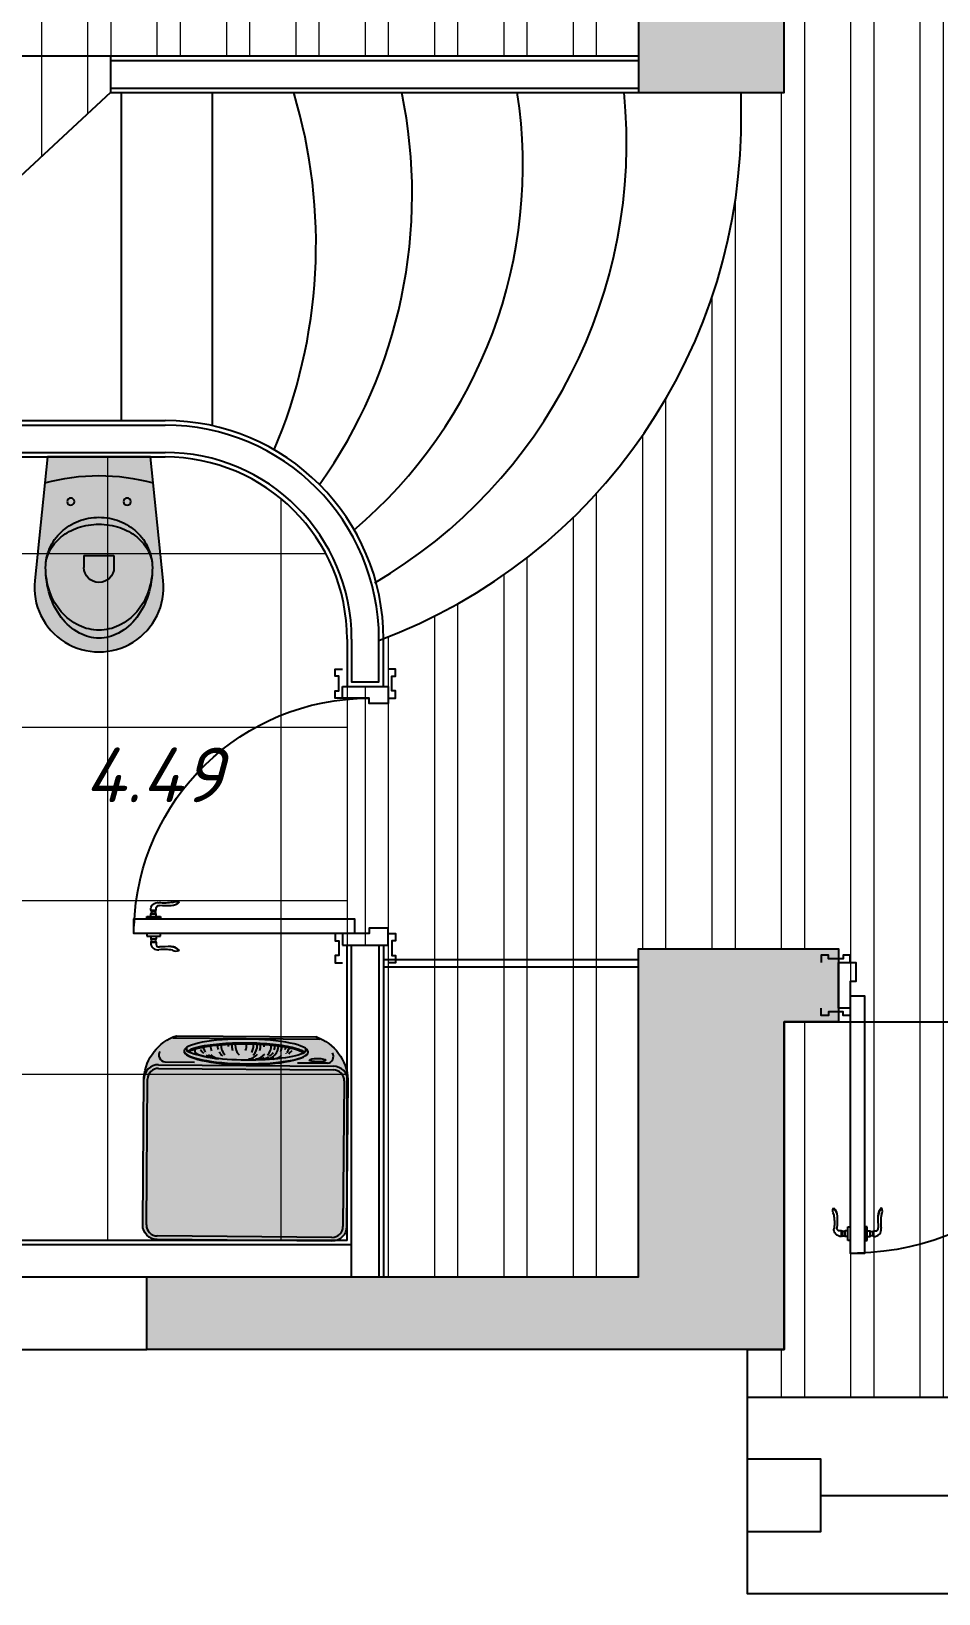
# Model space of a CAD drawing. Header units: millimetres. Extents: x 38613 to 88834, y 14193 to 29607.
# Drawn here: x 49946 to 52438, y 14243 to 18532 of the extents above; entities that cross this region are included whole.
import ezdxf

# ---------------------------------------------------------------- set-up
doc = ezdxf.new("R2010")
doc.units = ezdxf.units.MM
for name, color, linetype in [('Area', 164, 'Continuous'), ('doors', 4, 'Continuous'), ('Furn', 34, 'Continuous'), ('gypsum panel', 3, 'Continuous'), ('hatch wall', 8, 'Continuous'), ('Sanitari', 144, 'Continuous'), ('wall', 5, 'Continuous')]:
    doc.layers.add(name, color=color, linetype=linetype)
doc.layers.add('Floor', color=7, linetype='Continuous', lineweight=0, true_color=0xd6d6d6)
doc.styles.add('ISO', font='isocpeui.ttf')
pattern_1 = [(90, (0, 0), (-190.5, 1.4210854715202e-14), []), (90, (63.50002742818307, 63.50002742818305), (-190.5, 1.4210854715202e-14), [])]

# ---------------------------------------------------------------- blocks, each defined once
blk = doc.blocks.new('door-handle')
at = {"color": 0}
for p, q in [((-32, 10), (-32, -10.00000000000728)), ((-30, 9), (-32, 9)), ((-30, 9), (-30, -9)), ((-19, 9), (-21, 9)), ((-21, 9), (-21, -9)), ((-19, 10), (-19, -10.00000000000728)), ((-9, 10), (-19, 10)), ((0, 25), (-9, 25)), ((-9, 25), (-9, -25)), ((0, -25), (0, 25)), ((-32, -10.00000000000364), (-40.34172901356942, -10.00000000000364)), ((-30, -9), (-32, -9)), ((-19, -9), (-21, -9)), ((-9, -10), (-19, -10.00000000000364)), ((-9, -25), (0, -25)), ((-61.67027487228916, -93.05419732806331), (-60.75208368415406, -94.01785612024833))]:
    blk.add_line(p, q, dxfattribs=at)
for centre, radius, start, end in [((-34.46362960745319, -14.92424038324498), 25.04570281554129, 84.35495152263769, 191.5747182569977), ((-25.49999999999818, 16.17089144310557), 8.465913068820786, 237.8902061553036, 302.1097938446965), ((-242.8306956194119, -39.24300342557399), 184.8403687438857, 350.5395445302115, 5.991388819178432), ((-39.67183528947498, -19.52468724937171), 9.54821579143467, 85.9768775786792, 192.3256840784366), ((-595.5908857967352, -61.5688183318307), 548.0530142172786, 359.6930381090062, 4.186108045202766), ((-25.49999999999818, -16.17089144310921), 8.465913068820786, 57.89020615530352, 122.1097938446965), ((-38.8885466585707, -82.44414781276464), 25.13126123219481, 149.329352931917, 204.972632821159), ((-91.0594398050871, -62.15080612508973), 42.64671855244374, 313.5613391426849, 358.16915816811), ((-90.1706845965, -63.14248529410906), 42.64671855244374, 313.5613391426849, 358.16915816811)]:
    blk.add_arc(centre, radius, start, end, dxfattribs=at)
blk = doc.blocks.new('door 710 top')
at = {"layer": 'doors', "color": 34, "linetype": 'ByBlock'}
for points in [[(-31.99999999988358, 29.50000000029104), (-32, 635.5000000001164), (-72, 635.5000000001164), (-72, 29.50000000029104), (-32.00002611917444, 29.46767709980486)], [(-677.9999999998836, 62.49999999941792), (-677.9999999998836, 82.49999999941792), (-697.9999999998836, 82.49999999941792), (-698.0000000001164, 72.49999999941792), (-738, 72.49999999941792), (-738, 82.49999999941792), (-758, 82.49999999941792), (-758, 62.49999999994179)], [(-710, 62.5), (-710, -62.5), (-663, -62.5), (-662.9999999998836, -10.49999999976717), (-677.9999999998836, -10.49999999976717), (-678.0000000001164, 62.49999999953434), (-710, 62.49999999953434)], [(0, 62.5), (0, -62.5), (-47, -62.5), (-47, -10.49999999976717), (-32, -10.49999999976717), (-31.99999999988358, 62.49999999953434), (0, 62.49999999953434)], [(-32, 62.49999999947613), (-32, 82.49999999947613), (-11.99999999988358, 82.49999999947613), (-11.99999999988358, 72.49999999947613), (28.00000000011642, 72.49999999947613), (28.00000000011642, 82.49999999947613), (48.00000000011642, 82.49999999947613), (48.00000000011642, 62.5)], [(-677.9999999998836, -62.49999999941792), (-677.9999999998836, -82.49999999941792), (-697.9999999998836, -82.49999999941792), (-698.0000000001164, -72.49999999941792), (-738, -72.49999999941792), (-738, -82.49999999941792), (-758, -82.49999999941792), (-758, -62.49999999994179)], [(-32, -62.49999999947613), (-32, -82.49999999947613), (-12, -82.49999999947613), (-11.99999999988358, -72.49999999947613), (28, -72.49999999947613), (28, -82.49999999947613), (48, -82.49999999947613), (48, -62.5)]]:
    blk.add_lwpolyline(points, dxfattribs=at)
at = {"layer": 'doors', "color": 30}
blk.add_arc((-32, -10.49999999976717), 645.9999999998836, 91.77329671339355, 180, dxfattribs=at)
at = {"layer": 'doors', "color": 34, "linetype": 'ByBlock', "xscale": 0.753012053319253, "yscale": 0.753012053319253, "zscale": 0.07530120532436947, "rotation": 3.100265531844592e-08}
blk.add_blockref('door-handle', (-72.00000000698492, 581.6094870692468), dxfattribs=at)
at = {"layer": 'doors', "color": 34, "linetype": 'ByBlock', "extrusion": (0, 0, -1), "xscale": 0.7530120532028377, "yscale": 0.7530120532028377, "zscale": -0.07530120532436947, "rotation": 3.100265532323891e-08}
blk.add_blockref('door-handle', (32.00000000779983, 581.6094870692468), dxfattribs=at)
blk = doc.blocks.new('door 810x125')
at = {"layer": 'doors', "color": 34, "linetype": 'ByBlock'}
for points in [[(-62.49999999947613, -32), (-82.49999999947613, -32), (-82.49999999947613, -11.99999999994179), (-72.49999999947613, -11.99999999988358), (-72.49999999947613, 28.00000000005821), (-82.49999999947613, 28.00000000005821), (-82.49999999947613, 48.00000000005821), (-62.5, 48.00000000005821)], [(62.49999999947613, -32), (82.49999999947613, -32), (82.49999999947613, -11.99999999994179), (72.49999999947613, -11.99999999988358), (72.49999999947613, 28.00000000005821), (82.49999999947613, 28.00000000005821), (82.49999999947613, 48.00000000005821), (62.5, 48.00000000005821)], [(62.5, 0), (-62.5, 0), (-62.5, -47), (-10.49999999976717, -47), (-10.49999999976717, -32), (62.49999999953434, -31.99999999994179), (62.49999999953434, 0)], [(29.50000000029104, -31.99999999994179), (735.5000000002328, -32), (735.5000000002328, -72), (29.50000000029104, -71.99999999995634), (29.46767709980486, -32.00002611920354)], [(62.5, -810), (-62.5, -810), (-62.5, -763), (-10.49999999976717, -762.9999999999418), (-10.49999999976717, -777.9999999999418), (62.49999999953434, -778.0000000000582), (62.49999999953434, -810)], [(-62.49999999941792, -777.9999999999418), (-82.49999999941792, -777.9999999999418), (-82.49999999941792, -797.9999999999418), (-72.49999999941792, -798.0000000000582), (-72.49999999941792, -838), (-82.49999999941792, -838), (-82.49999999941792, -858), (-62.49999999994179, -858)], [(62.49999999941792, -777.9999999999418), (82.49999999941792, -777.9999999999418), (82.49999999941792, -797.9999999999418), (72.49999999941792, -798.0000000000582), (72.49999999941792, -838), (82.49999999941792, -838), (82.49999999941792, -858), (62.49999999994179, -858)]]:
    blk.add_lwpolyline(points, dxfattribs=at)
at = {"layer": 'doors'}
blk.add_arc((-10.49999999976717, -32), 746.268048357961, 272.8011120017163, 358.4642879844835, dxfattribs=at)
at = {"layer": 'doors', "color": 34, "linetype": 'ByBlock', "zscale": 0.07530120532436947}
for p, xscale, yscale, rotation in [((681.6094870693632, -32.00000000779983), 0.7530120532028377, 0.7530120532028377, 270.0000000310026), ((681.6094870693632, -72.00000000698492), -0.753012053319253, 0.753012053319253, 269.9999999689974)]:
    blk.add_blockref('door-handle', p, dxfattribs=dict(at, xscale=xscale, yscale=yscale, rotation=rotation))
blk = doc.blocks.new('v1')
h = blk.add_hatch(color=254)
edge = h.paths.add_edge_path()
edge.add_line((-141.2295361775541, 0), (141.2295361775541, 0))
edge.add_line((141.2295361775541, 0), (176.545235257594, -339.1144103210827))
edge.add_arc((1.506471226232064e-12, -357.5000000000016), 177.5000000000007, -185.94540578263604, 5.945405782872172, ccw=False)
edge.add_line((-176.5452352576667, -339.1144103218103), (-141.2295361775541, 0))
at = {"color": 0}
for p, q in [((41.18985294940103, -270.0315676880418), (-41.18985294940103, -270.0315676880418)), ((-41.18985294940103, -270.0315676880418), (-41.18985294940103, -303.1903332884831)), ((41.18985294940103, -270.0315676880418), (41.18985294940103, -303.1903332884831))]:
    blk.add_line(p, q, dxfattribs=at)
blk.add_lwpolyline([(-141.2295361775541, 0), (141.2295361775541, 0), (176.545235257594, -339.1144103210827, -1.109549002513165), (-176.5452352576667, -339.1144103218103), (-141.2295361775541, 0)], format="xyb", dxfattribs=at)
for centre in [(-77.5, -122.5582073826372), (77.5, -122.5582073826372)]:
    blk.add_circle(centre, 9.947200409575089, dxfattribs=at)
for centre, radius, start, end in [((0, -614.8948798956553), 563.729073253548, 74.71238364092518, 105.2876163590748), ((0, -321.5362715695665), 155.9326406641413, 90, 111.2447868397267), ((0, -321.5362715695665), 155.9326406641413, 90, 111.2447868397267), ((0, -321.5362715695665), 155.9326406641434, 68.75521316027326, 90), ((0, -321.5362715695665), 155.9326406641434, 68.75521316027326, 90), ((-8.871953586442032, -306.8303915804427), 138.4414233351832, 133.1854104519385, 156.1872793382448), ((-8.871953586442032, -306.8303915804427), 138.4414233351832, 133.1854104519385, 156.1872793382448), ((-3.486560963950978, -312.5681794092816), 146.3106458423381, 111.2447868397267, 133.1854104519385), ((-3.486560963950978, -312.5681794092816), 146.3106458423381, 111.2447868397267, 133.1854104519385), ((-10.15652318441425, -334.6861720145826), 148.5268899854906, 108.5391167752095, 128.9942446180475), ((0, -364.9720899612439), 180.4704619377249, 90, 108.5391167752095), ((0, -364.9720899612294), 180.4704619377112, 71.46088322479049, 90), ((3.486560963949159, -312.5681794092816), 146.3106458423402, 46.81458954806148, 68.75521316027326), ((3.486560963949159, -312.5681794092816), 146.3106458423402, 46.81458954806148, 68.75521316027326), ((10.15652318441971, -334.686172014568), 148.526889985479, 51.0057553819525, 71.46088322479049), ((8.871953586443851, -306.8303915804427), 138.4414233351806, 23.81272066175519, 46.81458954806148), ((8.871953586443851, -306.8303915804427), 138.4414233351806, 23.81272066175519, 46.81458954806148), ((-17.2364215879079, -303.1390030998737), 129.2986297871492, 156.1872793382448, 180), ((-17.2364215879079, -303.1390030998737), 129.2986297871497, 156.1872793382448, 180), ((-25.74962041127765, -315.4263451534061), 123.7461391524589, 128.9942446180475, 152.9049781086216), ((25.74962041127583, -315.4263451534061), 123.7461391524615, 27.09502189137838, 51.0057553819525), ((17.23642158790972, -303.1390030998737), 129.2986297871467, 0, 23.81272066175519), ((17.23642158790972, -303.1390030998737), 129.2986297871467, 0, 23.81272066175519), ((-49.76633747674896, -303.1390030998737), 96.7687138983083, 152.9049781086216, 180), ((49.76633747674532, -303.1390030998737), 96.76871389831007, 0, 27.09502189137838), ((109.3081426942172, -303.1390030998737), 255.8431940692732, 180, 197.3785158979381), ((55.23619285209861, -303.1390030998737), 201.7712442271561, 180, 199.4203411238345), ((55.23619285209861, -303.1390030998737), 201.7712442271561, 180, 199.4203411238345), ((0, -303.1903332884831), 41.18985294940126, 180, 0), ((-109.3081426942208, -303.1390030998737), 255.8431940692776, 342.6214841020619, 0), ((-55.23619285210043, -303.1390030998737), 201.7712442271568, 340.5796588761655, 0), ((-55.23619285210043, -303.1390030998737), 201.7712442271563, 340.5796588761655, 0), ((28.22334698163286, -312.6625085217529), 173.1287758010238, 199.4203411238345, 220.4025118899), ((28.22334698163286, -312.6625085217529), 173.1287758010238, 199.4203411238345, 220.4025118899), ((55.66044385161877, -319.9290836713481), 199.6294733535757, 197.3785158979381, 217.0737690507537), ((-28.22334698163468, -312.6625085217529), 173.1287758010254, 319.5974881101, 340.5796588761655), ((-28.22334698163468, -312.6625085217529), 173.1287758010254, 319.5974881101, 340.5796588761655), ((-55.66044385162422, -319.9290836713481), 199.6294733535794, 322.9262309492463, 342.6214841020619), ((11.01245436612226, -327.3114273667597), 150.5277659131773, 220.4025118899, 244.0498485270039), ((11.01245436612226, -327.3114273667597), 150.5277659131773, 220.4025118899, 244.0498485270039), ((-11.01245436612226, -327.3114273667597), 150.5277659131767, 295.9501514729961, 319.5974881101), ((-11.01245436612226, -327.3114273667597), 150.5277659131767, 295.9501514729961, 319.5974881101), ((21.62407606023589, -345.6460996881215), 156.9698994546542, 217.0737690507537, 241.2680065637724), ((0, -349.9402513975219), 125.3615618255362, 244.0498485270039, 270), ((0, -349.9402513975219), 125.3615618255362, 244.0498485270039, 270), ((0, -349.9402513975219), 125.3615618255364, 270, 295.9501514729961), ((0, -349.9402513975219), 125.3615618255364, 270, 295.9501514729961), ((-21.62407606023407, -345.6460996881215), 156.9698994546501, 298.7319934362276, 322.9262309492463), ((0, -385.0909773136373), 111.986579920071, 241.2680065637724, 270), ((0, -385.0909773136373), 111.9865799200681, 270, 298.7319934362276)]:
    blk.add_arc(centre, radius, start, end, dxfattribs=at)
blk = doc.blocks.new('wm1')
h = blk.add_hatch(color=254)
edge = h.paths.add_edge_path()
edge.add_line((-187.1472007766861, 561.638663465792), (196.8283653060134, 558.3194942585742))
edge.add_arc((153.6641285301223, 435.3712244931019), 130.3051356423396, 2.6813574533355222, 70.65502918625208, ccw=False)
edge.add_line((283.8265995024776, 441.4670858054433), (280.3352953071371, 37.57821450067968))
edge.add_arc((240.3367896741238, 37.92397037672707), 40.00000000000026, 269.5047350214369, 359.50473502143694, ccw=False)
edge.add_line((239.9910337980764, -2.074535256286254), (-239.9910337980764, 2.074535256286254))
edge.add_arc((-239.6452779220309, 42.07304088930135), 40.000000000002, 179.5047350214394, 269.5047350214396, ccw=False)
edge.add_line((-279.643783555046, 42.418796765347), (-276.1387806970524, 447.8923874432021))
edge.add_arc((-143.7163231691316, 435.9744112519378), 132.9576827950515, 109.0656839694795, 174.8572547501103, ccw=False)
at = {"color": 0}
for p, q in [((-197.3470870350575, 555.7266093615508), (-187.1484179874315, 561.4978513606238)), ((-187.1484179874315, 561.4978513606238), (-193.5376615966888, 555.6936798505903)), ((206.9245248015723, 552.2319966729119), (196.8271480951807, 558.1786821534079)), ((196.8271480951807, 558.1786821534079), (203.1150993632036, 552.2649261838724)), ((-197.3470870350575, 555.7266093615508), (206.4788678684927, 552.2358490294155)), ((-235.928402254518, 472.0569764441898), (244.0536653416348, 467.9079059316173)), ((-235.8419632855075, 482.0566028524427), (244.1401043106525, 477.9075323398702)), ((-219.1063907673888, 489.7266152354096), (-137.1429616600581, 489.0181053351935)), ((227.5396252933206, 485.8657088809778), (145.5761961859898, 486.5742187811957))]:
    blk.add_line(p, q, dxfattribs=at)
blk.add_lwpolyline([(-187.1472007766861, 561.638663465792), (196.8283653060134, 558.3194942585742, -0.3056050692740422), (283.8265995024776, 441.4670858054433), (280.3352953071371, 37.57821450067968, -0.4142135623730952), (239.9910337980764, -2.074535256286254), (-239.9910337980764, 2.074535256286254, -0.4142135623730958), (-279.643783555046, 42.418796765347), (-276.1387806970524, 447.8923874432021, -0.2952245202414257), (-187.1472007766861, 561.638663465792, -0.5773502691896713)], format="xyb", dxfattribs=at)
for points in [[(-269.6441571467876, 42.33235779633469), (-266.1865983863172, 442.3174141264662)], [(273.7932276593638, 437.6497097998217), (270.3356688988861, 37.66465346969198)], [(240.0774727670869, 7.925091151966626), (-239.9045948290659, 12.07416166453913)]]:
    blk.add_lwpolyline(points, dxfattribs=at)
for centre, radius, start, end in [((-216.0333923580401, 508.9211347921191), 19.4389531671993, 150.0069475577392, 260.9042651617766), ((-149.72079758787, 525.2504572134221), 9.47604358779872, 147.9632110111998, 226.8267227453719), ((-148.2167028502445, 514.2816704562829), 8.959376932711505, 141.4968732069836, 153.0677942547348), ((-129.2251208001908, 519.7617689426424), 7.704689002647145, 157.4612391341096, 247.0777642077423), ((-70.81443588297407, 563.8096169475302), 64.90587347351425, 218.6337726708373, 229.9207881895794), ((-71.90432893227262, 542.4053698668267), 43.53136409471428, 198.500531950136, 215.0176152750816), ((-57.14159938856028, 535.3671324503412), 36.69879698917492, 182.3572582891377, 204.9971456559922), ((-37.81267277787992, 534.8983064331205), 36.3885222534823, 178.0712744731419, 197.7087682873054), ((-37.81267277787992, 534.8983064331205), 36.3885222534823, 209.2356722643592, 232.1139654292646), ((-28.14076842156646, 534.6826079328239), 36.25276807739538, 176.337384572598, 224.5067612540407), ((-8.80150337669329, 534.239783445948), 35.96962189499388, 173.50720205398, 184.209135051176), ((0.8616293100931216, 534.0020238842899), 35.81128730581735, 172.3670091962944, 200.6546366529828), ((10.75621380560187, 534.3463738672563), 36.25276807739538, 176.337384572598, 224.5067612540407), ((-30.52714267665579, 534.2733553299167), 35.81128730581735, 338.3548333896418, 6.642460846633241), ((-11.19106599550287, 534.4028496328501), 36.11587912829297, 329.2556004055569, 4.184009194158503), ((-1.517313529475359, 534.4524689357786), 36.25276807739538, 314.5027087889399, 2.672085470259334), ((8.369839550505276, 533.9371212643509), 35.81128730581735, 338.3548333896418, 6.642460846633241), ((18.03563842234144, 534.0077972923027), 35.96962189499388, 354.8003349917494, 5.502267988873838), ((56.7246663055339, 534.2221114858803), 36.53348722327338, 274.184273752444, 358.9455052201847), ((37.3796686976857, 534.1162348702128), 36.25276807739538, 314.5027087889399, 2.672085470259334), ((47.05385655543068, 534.1647014963255), 36.3885222534823, 306.8955046135521, 329.7737977789036), ((47.05385655543068, 534.1647014963255), 36.3885222534823, 341.3007017555391, 0.9381955697751636), ((66.38799943380582, 534.2993154411142), 36.69879698917492, 334.0123243869793, 356.652211753703), ((76.03527516058239, 534.4190305275952), 36.90777736936556, 343.7332962830191, 353.9903607152117), ((81.27019397664844, 541.0812956165919), 43.53136409471428, 323.9918547674872, 340.5089380927855), ((80.55048218025331, 562.5011853194083), 64.90587347351425, 309.0886818533261, 320.3756973720994), ((157.0850175716259, 511.6425752667819), 8.959376932711505, 25.9416757879134, 37.51259683585069), ((158.7785065859425, 522.5837214070052), 9.47604358779872, 312.1827472972427, 31.0462590314879), ((-236.1877191615567, 442.0580972194293), 39.99999999999999, 89.50473502144516, 179.5047350214443), ((-236.1877191615567, 442.0580972194293), 29.99999999999996, 89.50473502144516, 179.5047350214443), ((-60.62371299525694, 688.3596068529059), 189.7242869193634, 247.8271783737542, 263.6935205416769), ((-71.90432893227262, 542.4053698668267), 43.53136409471428, 220.2209222482274, 220.4161079470222), ((-70.81443588297407, 563.8096169475302), 64.90587347351425, 238.2841075285034, 270.5206327808742), ((-71.90432893227262, 542.4053698668267), 43.53136409471428, 230.67109241401, 272.2113212027938), ((-66.78536395282572, 535.6536035300815), 36.90777736936556, 224.8360873421015, 264.6530653567613), ((8.369839550505276, 533.9371212643509), 35.81128730581735, 273.8415167540219, 320.2419888004029), ((27.70591623166547, 534.0666155672825), 36.11587912829297, 273.9878231540383, 320.868389684785), ((37.3796686976857, 534.1162348702128), 36.25276807739538, 274.0527391300422, 296.6766282926929), ((47.05385655543068, 534.1647014963255), 36.3885222534823, 274.1166131549192, 301.9469691970111), ((66.38799943380582, 534.2993154411142), 36.69879698917492, 274.2607491935768, 294.8581379455341), ((76.03527516058239, 534.4190305275952), 36.90777736936556, 274.3564046864538, 314.1733827010096), ((81.27019397664844, 541.0812956165919), 43.53136409471428, 318.5933620959663, 318.7885477947371), ((224.7989045934373, 505.1104835037677), 19.4389531671993, 278.1052048808924, 29.00252248517913), ((243.7943484346033, 437.9090267068586), 39.99999999999999, 359.5047350214443, 89.50473502144516), ((243.7943484346033, 437.9090267068586), 29.99999999999996, 359.5047350214443, 89.50473502144516), ((-239.6452779220272, 42.07304088929959), 29.99999999999996, 179.5047350214443, 269.5047350214451), ((240.3367896741256, 37.92397037672708), 29.99999999999996, 269.5047350214451, 359.5047350214443)]:
    blk.add_arc(centre, radius, start, end, dxfattribs=at)
blk.add_ellipse((4.485078997939127, 518.2994244971142), major_axis=(170.5559713812574, -1.294947095572263), ratio=0.2111943727491936, start_param=3.131656195130923, end_param=6.273226358564428, dxfattribs=at)
at = {"color": 0, "extrusion": (0, 0, -1)}
blk.add_ellipse((4.481844978494337, 518.47882866912), major_axis=(-170.5592054006994, 1.474351267579241), ratio=0.1985564289037468, dxfattribs=at)
blk.add_ellipse((4.566854272947239, 528.3130642633914), major_axis=(-170.5592054007115, 1.474351267579924), ratio=0.198556428903725, start_param=3.483739419217914, end_param=5.941038541551427, dxfattribs=at)
at = {"color": 0}
blk.add_ellipse((200.5324033990473, 494.5943637005475), major_axis=(22.48501054723983, -0.1943653743225032), ratio=0.2022975274829934, dxfattribs=at)
for points, knots in [([(-155.2280799362488, 519.85939637105), (-154.7038058659236, 520.3065941463556), (-153.9760791796289, 520.846196258135), (-152.1269592142489, 522.0114763855254), (-151.0066506303847, 522.6379045351223), (-148.4034929458285, 523.9239244321379), (-146.9208376341558, 524.5840562853118), (-142.0271673059178, 526.5480126757902), (-138.1380773473647, 527.8556031519274), (-129.2450377459536, 530.370205624431), (-124.2401229323514, 531.579317525011), (-113.2687516127553, 533.845558550116), (-107.3018831425288, 534.9032515334766), (-91.12938174634473, 537.352470263344), (-80.37028735559579, 538.6163036934449), (-57.53782202714501, 540.621307520998), (-45.46482455892692, 541.3627712427206), (-20.65110899317369, 542.2799847851111), (-7.911224079150998, 542.4557892150806), (17.56207152784191, 542.2314733064013), (30.29453876250045, 541.8313610274308), (55.07896580434317, 540.4774055861162), (67.1300933196253, 539.5235215320135), (89.90549984639074, 537.1169784698486), (100.6294059004067, 535.6640289917268), (120.1514930224657, 532.3508868528261), (128.9507892753754, 530.4890340337079), (141.089803840121, 527.2926425399728), (145.215454843732, 526.0393523939747), (151.8191662292375, 523.716468052533), (154.4578050785785, 522.6506418642584), (158.4834057871922, 520.7776357553248), (160.0145170364776, 519.9605333122145), (162.2999472455558, 518.5643547008931), (163.139825832739, 517.9679133358077), (163.9224238343886, 517.3313015604999), (164.063290984268, 517.2117465517058), (164.1917698932375, 517.0982609671755)], [0.2248751028924773, 0.2248751028924773, 0.2248751028924773, 0.2248751028924773, 0.2998043097201145, 0.2998043097201145, 0.3747335165477517, 0.3747335165477517, 0.4496627233753889, 0.4496627233753889, 0.5969788948059498, 0.5969788948059498, 0.7442950662365106, 0.7442950662365106, 0.8916112376670715, 0.8916112376670715, 1.118277713221489, 1.118277713221489, 1.344944188775905, 1.344944188775905, 1.571610664330322, 1.571610664330322, 1.798277139884739, 1.798277139884739, 2.024943615439156, 2.024943615439156, 2.251610090993573, 2.251610090993573, 2.47827656654799, 2.47827656654799, 2.615668099691275, 2.615668099691275, 2.729955197209949, 2.729955197209949, 2.821559095094246, 2.821559095094246, 2.898077713264283, 2.898077713264283, 2.916717550697503, 2.916717550697503, 2.916717550697503, 2.916717550697503]), ([(-153.2811825765166, 517.576943595941), (-152.9564388782019, 517.8539450111366), (-152.4662953535226, 518.2276722696715), (-151.2060473548845, 519.0587724133384), (-150.4270123561582, 519.521856920368), (-148.5917632865749, 520.4990587697321), (-147.5376797811768, 521.0114062128869), (-145.1715975226107, 522.0588823997023), (-143.8618921434172, 522.5931982882303), (-141.0044057075283, 523.6655796102132), (-139.4565188054548, 524.204270114742), (-133.5347123053216, 526.116517055887), (-128.5434202836259, 527.466343155369), (-117.3296701471991, 530.009649877431), (-111.1073645711804, 531.2035905938192), (-97.64349353813304, 533.3812829367234), (-90.4011561826992, 534.3644878996274), (-75.11386347600637, 536.0858918737449), (-67.06901279185695, 536.8236813535714), (-50.40117241359985, 538.0285069378824), (-41.77949357486068, 538.496486075268), (-15.40470275708503, 539.4727824970705), (2.859029325292795, 539.5506276297765), (34.03631909302931, 538.6821844397582), (47.08466633784701, 538.003228598971), (69.94587959437922, 536.2318209976129), (79.92930144715501, 535.2311644718848), (98.73489935744874, 532.8783177693731), (107.558012600588, 531.5274341148834), (123.651923610465, 528.5437848360816), (130.9253396827335, 526.9127146652463), (141.3459857130147, 524.0829807792888), (145.0504763532517, 522.931828613051), (150.6110158702941, 520.9488087141799), (152.6971232003343, 520.1167096531572), (156.0768338806374, 518.6098409853475), (157.4410285040722, 517.9266568340718), (159.4022100163274, 516.8311598365453), (160.1032227229225, 516.3983686315478), (161.1273553512292, 515.7054395122632), (161.5004737703493, 515.4296003367708), (161.9522441358567, 515.0683150585828), (162.0889506923922, 514.9529360073775), (162.2057063671964, 514.8498055705786)], [0.2248751028924771, 0.2248751028924771, 0.2248751028924771, 0.2248751028924771, 0.2875946819676033, 0.2875946819676033, 0.3503142610427296, 0.3503142610427296, 0.4130338401178558, 0.4130338401178558, 0.475753419192982, 0.475753419192982, 0.5384729982681081, 0.5384729982681081, 0.6997174169384486, 0.6997174169384486, 0.8609618356087889, 0.8609618356087889, 1.022206254279129, 1.022206254279129, 1.18345067294947, 1.18345067294947, 1.34469509161981, 1.34469509161981, 1.667183928960491, 1.667183928960491, 1.904308775024672, 1.904308775024672, 2.100716411571558, 2.100716411571558, 2.297124048118445, 2.297124048118445, 2.493531684665331, 2.493531684665331, 2.621676872525728, 2.621676872525728, 2.713984836510897, 2.713984836510897, 2.793727178571798, 2.793727178571798, 2.850895464078171, 2.850895464078171, 2.894174927790288, 2.894174927790288, 2.916717550697503, 2.916717550697503, 2.916717550697503, 2.916717550697503])]:
    blk.add_open_spline(points, degree=3, knots=knots, dxfattribs=at)

msp = doc.modelspace()

# ---------------------------------------------------------------- hatches: boundary and pattern name
at = {"layer": 'Floor'}
h = msp.add_hatch(dxfattribs=at)
h.set_pattern_fill('ANSI32', color=256, scale=20, angle=45)
h.set_pattern_definition(pattern_1)
edge = h.paths.add_edge_path()
edge.add_line((50913.32999292453, 15113.3230668681), (51613.32999292453, 15113.32306686833))
edge.add_line((51613.32999292453, 15113.32306686833), (51613.32999292426, 16013.32306686832))
edge.add_line((51613.32999292426, 16013.32306686832), (52163.32999292425, 16013.32306686851))
edge.add_line((52163.32999292425, 16013.32306686851), (52163.32999292435, 15813.3230668685))
edge.add_line((52163.32999292435, 15813.3230668685), (52013.32999292431, 15813.32306686845))
edge.add_line((52013.32999292431, 15813.32306686845), (52013.32999292486, 14913.32306686845))
edge.add_line((52013.32999292486, 14913.32306686845), (51913.32999292462, 14913.32306686842))
edge.add_line((51913.32999292462, 14913.32306686842), (51913.32999292466, 14783.32306686839))
edge.add_line((51913.32999292466, 14783.32306686839), (54113.32999292466, 14783.32306686907))
edge.add_line((54113.32999292466, 14783.32306686907), (54113.32999292434, 15813.32306686907))
edge.add_line((54113.32999292434, 15813.32306686907), (52973.32999292431, 15813.32306686869))
edge.add_line((52973.32999292431, 15813.32306686869), (52973.32999292426, 16013.32306686878))
edge.add_line((52973.32999292426, 16013.32306686878), (53863.32999292425, 16013.32306686907))
edge.add_line((53863.32999292425, 16013.32306686907), (53863.32999292375, 17513.323066869))
edge.add_line((53863.32999292375, 17513.323066869), (53213.32999292375, 17513.32306686866))
edge.add_line((53213.32999292375, 17513.32306686866), (53213.32999292326, 18463.32306686877))
edge.add_line((53213.32999292325, 18463.32306686877), (53950.82999292349, 18463.3230668692))
edge.add_line((53950.82999292349, 18463.3230668692), (53950.82999292354, 18363.3230668692))
edge.add_line((53950.82999292354, 18363.3230668692), (53313.32999292335, 18363.32306686888))
edge.add_line((53313.32999292335, 18363.32306686888), (53313.32999292373, 17613.32306686883))
edge.add_line((53313.32999292373, 17613.32306686883), (53963.32999292375, 17613.32306686903))
edge.add_line((53963.32999292375, 17613.32306686903), (53963.32999292423, 16013.32306686909))
edge.add_line((53963.32999292423, 16013.32306686909), (56413.32999292422, 16013.32306686982))
edge.add_line((56413.32999292422, 16013.32306686982), (56413.32999292349, 18463.32306686996))
edge.add_line((56413.32999292349, 18463.32306686996), (56613.32999292349, 18463.32306687003))
edge.add_line((56613.32999292349, 18463.32306687003), (57213.32999292333, 19063.32306687031))
edge.add_line((57213.32999292333, 19063.32306687031), (57213.32999292292, 20389.64983081899))
edge.add_line((57213.32999292292, 20389.64983081899), (56613.32999292273, 20989.64983081886))
edge.add_line((56613.32999292273, 20989.64983081886), (55813.32999292273, 20989.64983081862))
edge.add_line((55813.32999292273, 20989.64983081862), (55813.32999292267, 21189.64983081859))
edge.add_line((55813.32999292267, 21189.64983081859), (56413.32999292264, 21189.64983081877))
edge.add_line((56413.32999292264, 21189.64983081877), (56413.32999292158, 24589.64983081877))
edge.add_line((56413.32999292158, 24589.64983081877), (55813.32999292161, 24589.64983081858))
edge.add_line((55813.32999292161, 24589.64983081859), (55813.32999292151, 24877.5721746448))
edge.add_line((55813.32999292151, 24877.5721746448), (52213.32999292151, 24877.57217464372))
edge.add_line((52213.32999292151, 24877.57217464372), (52213.32999292169, 24589.64983081752))
edge.add_line((52213.32999292169, 24589.64983081752), (51813.32999292161, 24589.64983081739))
edge.add_line((51813.32999292161, 24589.64983081739), (51813.32999292267, 21189.64983081737))
edge.add_line((51813.32999292267, 21189.64983081737), (52213.32999292267, 21189.64983081749))
edge.add_line((52213.32999292267, 21189.64983081749), (52213.32999292276, 20989.64983081752))
edge.add_line((52213.32999292276, 20989.64983081752), (52163.32999292273, 20989.64983081747))
edge.add_line((52163.32999292273, 20989.64983081747), (52163.32999292276, 20893.37734698146))
edge.add_line((52163.32999292276, 20893.37734698146), (52363.32999292285, 20693.37734698147))
edge.add_line((52363.32999292285, 20693.37734698147), (52363.32999292306, 20021.24384225152))
edge.add_line((52363.32999292306, 20021.24384225152), (52163.32999292309, 19821.24384225139))
edge.add_line((52163.32999292309, 19821.24384225139), (52163.32999292312, 19724.97135841538))
edge.add_line((52163.32999292312, 19724.97135841538), (52013.32999292312, 19724.97135841533))
edge.add_line((52013.32999292312, 19724.97135841533), (52013.32999292317, 19573.32306686845))
edge.add_line((52013.32999292317, 19573.32306686845), (51878.32999292414, 19573.32306686841))
edge.add_line((51878.32999292414, 19573.32306686841), (51878.32999292391, 18763.32306686841))
edge.add_line((51878.32999292391, 18763.32306686841), (52013.32999292339, 18763.32306686845))
edge.add_line((52013.32999292339, 18763.32306686846), (52013.32999292352, 18363.32306686848))
edge.add_line((52013.32999292352, 18363.32306686848), (51895.73418318207, 18363.32306686844))
edge.add_arc((50351.61320765922, 18299.21571641372), 1545.451176657472, -39.19209399628221, 2.3773865308090762, ccw=False)
edge.add_arc((50380.68986499871, 18275.5080535377), 1507.934443309789, -69.31537428408723, -39.1920939962821, ccw=False)
edge.add_line((50913.32823179256, 16864.77680502181), (50913.32823179259, 16733.32306686808))
edge.add_line((50913.32823179259, 16733.32306686808), (50813.32999292402, 16733.32306686805))
edge.add_line((50813.32999292402, 16733.32306686804), (50813.32999292424, 16023.32306686804))
edge.add_line((50813.32999292424, 16023.32306686805), (50913.32999292424, 16023.32306686808))
edge.add_line((50913.32999292424, 16023.32306686808), (50913.32999292453, 15113.32306686811))
h = msp.add_hatch(dxfattribs=at)
h.set_pattern_fill('ANSI32', color=256, scale=20, angle=45)
h.set_pattern_definition(pattern_1)
h.paths.add_polyline_path([(51878.32999292414, 19573.32306686841), (51613.32999292314, 19573.32306686832), (51613.3299929216, 23013.32306686832), (48213.32999292207, 23013.32306686729), (48213.32999292349, 18463.32306686726), (48613.32999292349, 18463.32306686739), (48613.32999292352, 18363.32306686739), (48213.32999292352, 18363.32306686727), (48213.32999292379, 17463.32306686726), (49193.32999292383, 17463.32306686756), (49649.7413850094, 17886.79755436994), (49629.58668176415, 17965.85752445074), (49727.0733040832, 17860.78860928474), (49706.91860083795, 17939.84857936555), (50163.32999292355, 18363.32306686793), (50163.32999292351, 18463.32306686787), (51613.3299929234, 18463.32306686833), (51613.3299929233, 18763.32306686832), (51878.32999292438, 18763.32306686841)])
h = msp.add_hatch(dxfattribs=at)
h.set_pattern_fill('NET', color=256, scale=150, style=0)
h.set_pattern_definition([(0, (-205114.2821846395, 243792.8416468544), (0, 476.25), []), (90, (-205114.2821846395, 243792.8416468544), (-476.25, 2.916190190469635e-14), [])])
edge = h.paths.add_edge_path()
edge.add_line((48313.32999292265, 17363.3230668672), (50313.32999292262, 17363.32306686717))
edge.add_arc((50313.32999292262, 16863.32306686717), 500, 0, 90, ccw=False)
edge.add_line((50813.32999292262, 16863.32306686717), (50813.32999292262, 16733.32306686717))
edge.add_line((50813.32999292262, 16733.32306686717), (50813.32999292262, 16023.32306686717))
edge.add_line((50813.32999292262, 16023.32306686717), (50813.32999292262, 15213.3230668672))
edge.add_line((50813.32999292262, 15213.3230668672), (48313.32999292265, 15213.3230668672))
edge.add_line((48313.32999292265, 15213.3230668672), (48313.32999292262, 17363.3230668672))
at = {"layer": 'hatch wall', "true_color": 0x4a4a4a}
for points in [[(52013.32999292262, 18763.3230668672), (51613.32999292253, 18763.3230668672), (51613.32999292253, 18363.32306686723), (52013.32999292262, 18363.32306686723)], [(50263.32999292262, 15113.3230668672), (51613.32999292262, 15113.3230668672), (51613.32999292262, 16013.3230668672), (52163.32999292262, 16013.3230668672), (52163.32999292262, 15813.3230668672), (52013.32999292262, 15813.32306686717), (52013.32999292262, 14913.32306686717), (50263.32999292262, 14913.3230668672)]]:
    msp.add_hatch(color=251, dxfattribs=at).paths.add_polyline_path(points)

# ---------------------------------------------------------------- linework, layer by layer
for p, q in [((50163.32999292261, 18363.32306686726), (49706.91860083692, 17939.84857936502)), ((51895.73418318117, 18313.32306687126), (51895.73418318117, 18363.32306686723))]:
    msp.add_line(p, q)
at = {"color": 0}
for p, q in [((50193.32999292262, 17463.3230668672), (50193.32999292265, 18363.3230668672)), ((50443.32999292262, 17449.07045269148), (50443.32999292265, 18363.3230668672))]:
    msp.add_line(p, q, dxfattribs=at)
for centre, radius, start, end in [((49284.55040672464, 17947.49086334308), 1443.463362401011, 336.891965307217, 16.74301336103962), ((49619.52132781701, 18083.75970653702), 1372.58056260897, 324.5455707854224, 11.75207431641435), ((49986.92614569255, 18162.72558478331), 1309.223076706015, 310.2034810162698, 8.81350235831325), ((50178.24432926941, 18226.84631512214), 1402.725307147522, 300.451590669563, 5.583367945493031), ((50369.56251284627, 18290.96704546096), 1526.335401878017, 290.3691495446201, 0.8392332872926943)]:
    msp.add_arc(centre, radius, start, end, dxfattribs=at)
at = {"layer": 'Floor'}
msp.add_lwpolyline([(48313.32999292265, 17363.3230668672), (50313.32999292262, 17363.32306686717, -0.4142135623730869), (50813.32999292262, 16863.32306686717), (50813.32999292262, 16733.32306686717), (50813.32999292262, 16023.32306686717), (50813.32999292262, 15213.3230668672), (48313.32999292265, 15213.3230668672), (48313.32999292262, 17363.3230668672)], format="xyb", dxfattribs=at)
at = {"layer": 'Furn', "color": 34}
for p, q in [((50163.32999292262, 18463.3230668672), (48613.32999292262, 18463.3230668672)), ((51613.32999292262, 15983.3230668672), (50913.32999292262, 15983.3230668672)), ((51613.32999292262, 15963.3230668672), (50913.32999292262, 15963.3230668672))]:
    msp.add_line(p, q, dxfattribs=at)
at = {"layer": 'gypsum panel'}
for p, q in [((50163.32999292262, 18463.3230668672), (50163.32999292261, 18363.32306686726)), ((48213.32999292262, 17463.3230668672), (50313.32999292262, 17463.32306686717)), ((50813.32999292262, 15213.3230668672), (48313.32999292262, 15213.3230668672))]:
    msp.add_line(p, q, dxfattribs=at)
at = {"layer": 'gypsum panel', "color": 4}
for p, q in [((48213.32999292262, 17450.8230668672), (50313.32999292262, 17450.82306686715)), ((50825.82999292262, 15200.8230668672), (48300.82999292265, 15200.82306686717))]:
    msp.add_line(p, q, dxfattribs=at)
at = {"layer": 'gypsum panel'}
for points in [[(51613.32999292253, 18463.3230668672), (50163.32999292262, 18463.3230668672)], [(50163.32999292265, 18363.32306686726), (51613.32999292253, 18363.3230668672), (51613.32999292253, 18363.3230668672), (51613.32999292253, 18363.3230668672)], [(48313.32999292262, 17363.3230668672), (48313.32999292262, 17363.3230668672), (49163.32999292262, 17363.3230668672), (49163.32999292262, 17363.3230668672), (50313.32999292262, 17363.32306686717)], [(50813.32999292262, 16863.32306686717), (50813.32999292262, 16733.32306686717), (50913.32999292262, 16733.32306686717), (50913.32999292262, 16863.32306686717)], [(50813.32999292262, 15213.3230668672), (50813.32999292262, 16013.32306686717), (50813.32999292262, 16013.32306686714), (50813.32999292262, 16023.32306686717), (50913.32999292262, 16023.32306686717), (50913.32999292262, 15913.32306686714), (50913.32999292262, 15913.32306686714), (50913.32999292262, 15113.3230668672)]]:
    msp.add_lwpolyline(points, dxfattribs=at)
at = {"layer": 'gypsum panel', "color": 4}
for points in [[(51613.32999292253, 18450.82306686723), (50163.32999292265, 18450.82306686729)], [(50163.32999292268, 18375.82306686729), (51613.32999292253, 18375.82306686723)], [(48300.82999292262, 17375.8230668672), (48300.82999292262, 17375.8230668672), (49163.32999292262, 17375.8230668672), (50313.32999292262, 17375.82306686717)], [(50825.82999292262, 16863.32306686717), (50825.82999292262, 16745.82306686717), (50900.82999292262, 16745.82306686717), (50900.82999292262, 16863.32306686717)], [(50825.82999292262, 15113.3230668672), (50825.82999292262, 16000.82306686717), (50825.82999292262, 16000.82306686714), (50825.82999292262, 16023.32306686717), (50900.82999292262, 16023.32306686717), (50900.82999292262, 15925.82306686714), (50900.82999292262, 15925.82306686714), (50900.82999292262, 15113.3230668672)]]:
    msp.add_lwpolyline(points, dxfattribs=at)
at = {"layer": 'gypsum panel'}
for radius in [600, 500]:
    msp.add_arc((50313.32999292262, 16863.32306686717), radius, 0, 90, dxfattribs=at)
at = {"layer": 'gypsum panel', "color": 4}
for radius in [587.4999999999837, 512.5000000000163]:
    msp.add_arc((50313.32999292262, 16863.32306686717), radius, 0, 90, dxfattribs=at)
at = {"layer": 'wall', "color": 4}
for p, q in [((49213.32999292262, 15113.3230668672), (50263.32999292262, 15113.3230668672)), ((49213.32999292262, 14913.3230668672), (50263.32999292262, 14913.3230668672))]:
    msp.add_line(p, q, dxfattribs=at)
at = {"layer": 'wall'}
for points in [[(52013.32999292262, 18763.3230668672), (51613.32999292253, 18763.3230668672), (51613.32999292253, 18363.32306686723), (52013.32999292262, 18363.32306686723)], [(51913.32999292265, 14613.32306686717), (52113.32999292265, 14613.32306686717), (52113.32999292265, 14413.32306686717), (51913.32999292265, 14413.32306686717)]]:
    msp.add_lwpolyline(points, close=True, dxfattribs=at)
msp.add_lwpolyline([(50263.32999292262, 15113.3230668672), (51613.32999292262, 15113.3230668672), (51613.32999292262, 16013.3230668672), (52163.32999292262, 16013.3230668672), (52163.32999292262, 15813.3230668672), (52013.32999292262, 15813.32306686717), (52013.32999292262, 14913.32306686717), (50263.32999292262, 14913.3230668672), (50263.32999292262, 15113.3230668672)], dxfattribs=at)
at = {"layer": 'wall', "color": 4}
for points in [[(52013.32999292262, 15813.32306686717), (54113.32999292265, 15813.32306686717), (54113.32999292265, 14243.32306686717), (51913.32999292265, 14243.32306686717), (51913.32999292265, 14913.32306686717), (52013.32999292265, 14913.3230668672), (52013.32999292262, 15813.32306686717)], [(51913.32999292265, 14783.32306686717), (54113.32999292265, 14783.32306686717)], [(52113.32999292265, 14513.32306686717), (53913.32999292265, 14513.32306686717)]]:
    msp.add_lwpolyline(points, dxfattribs=at)

# ---------------------------------------------------------------- block references
at = {"layer": 'doors', "color": 34, "linetype": 'ByBlock', "xscale": -1, "rotation": 90}
for name, p in [('door 710 top', (50863.32999292262, 16023.32306686717)), ('door 810x125', (52163.32999292262, 15913.3230668672))]:
    msp.add_blockref(name, p, dxfattribs=at)
at = {"layer": 'Sanitari', "xscale": -1}
msp.add_blockref('v1', (50131.92970111569, 17363.32306686717), dxfattribs=at)
at = {"layer": 'Sanitari'}
msp.add_blockref('wm1', (50531.66286480847, 15213.3230668672), dxfattribs=at)

# ---------------------------------------------------------------- texts
at = {"layer": 'Area', "style": 'ISO'}
msp.add_text('4.49', height=150, dxfattribs=at).set_placement((50091.58081214475, 16415.77530219512))

doc.saveas('drawing.dxf')
